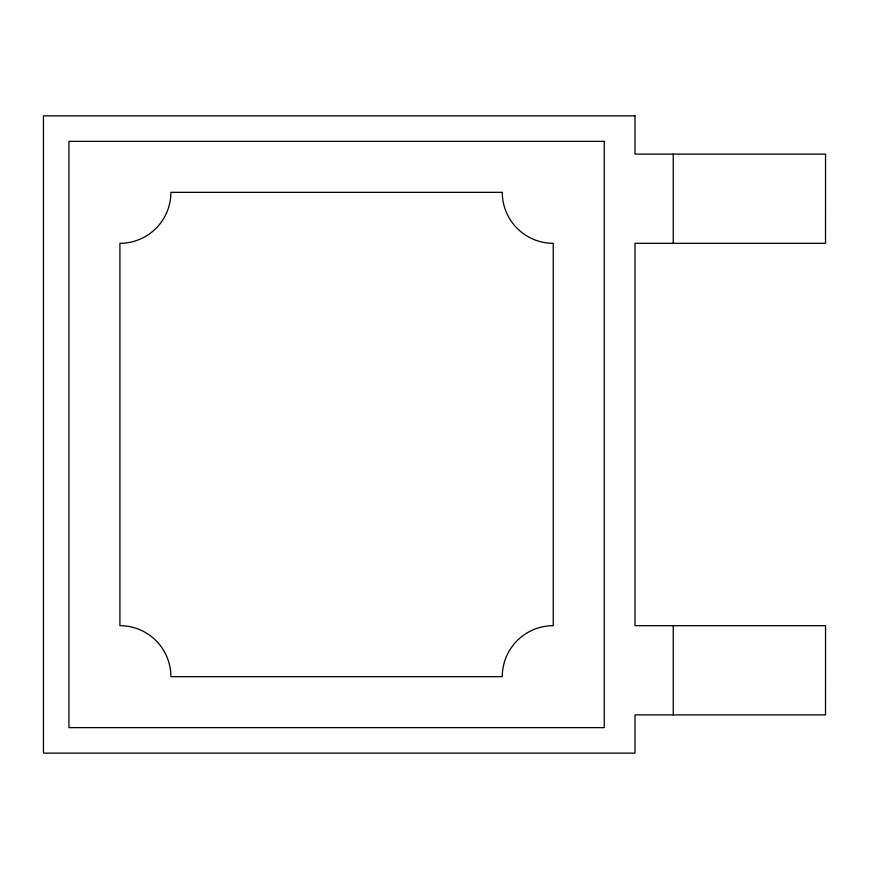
<?xml version="1.0" encoding="UTF-8"?>
<svg xmlns="http://www.w3.org/2000/svg" width="869" height="869" viewBox="0 0 869 869"><rect width="100%" height="100%" fill="white"/><g stroke="black" fill="none" stroke-linecap="round" stroke-linejoin="round"><path stroke-width="1.3" d="M673.247 154.106L673.247 243.32M673.247 625.68L673.247 714.894M635.011 115.87L43.45 115.87L43.45 753.13L635.011 753.13L635.011 714.894L825.517 714.894L825.55 625.68L635.011 625.68L635.011 243.32L825.517 243.32L825.55 154.106L635.011 154.106L635.011 115.87M604.237 141.365L68.944 141.365L68.944 727.635L604.237 727.635L604.237 141.365M502.271 192.342L170.9 192.342A50.978 50.978 0 0 1 119.922 243.32L119.922 625.68A50.978 50.978 0 0 1 170.9 676.658L502.271 676.658A50.978 50.978 0 0 1 553.249 625.68L553.249 243.32A50.978 50.978 0 0 1 502.271 192.342"/></g></svg>
